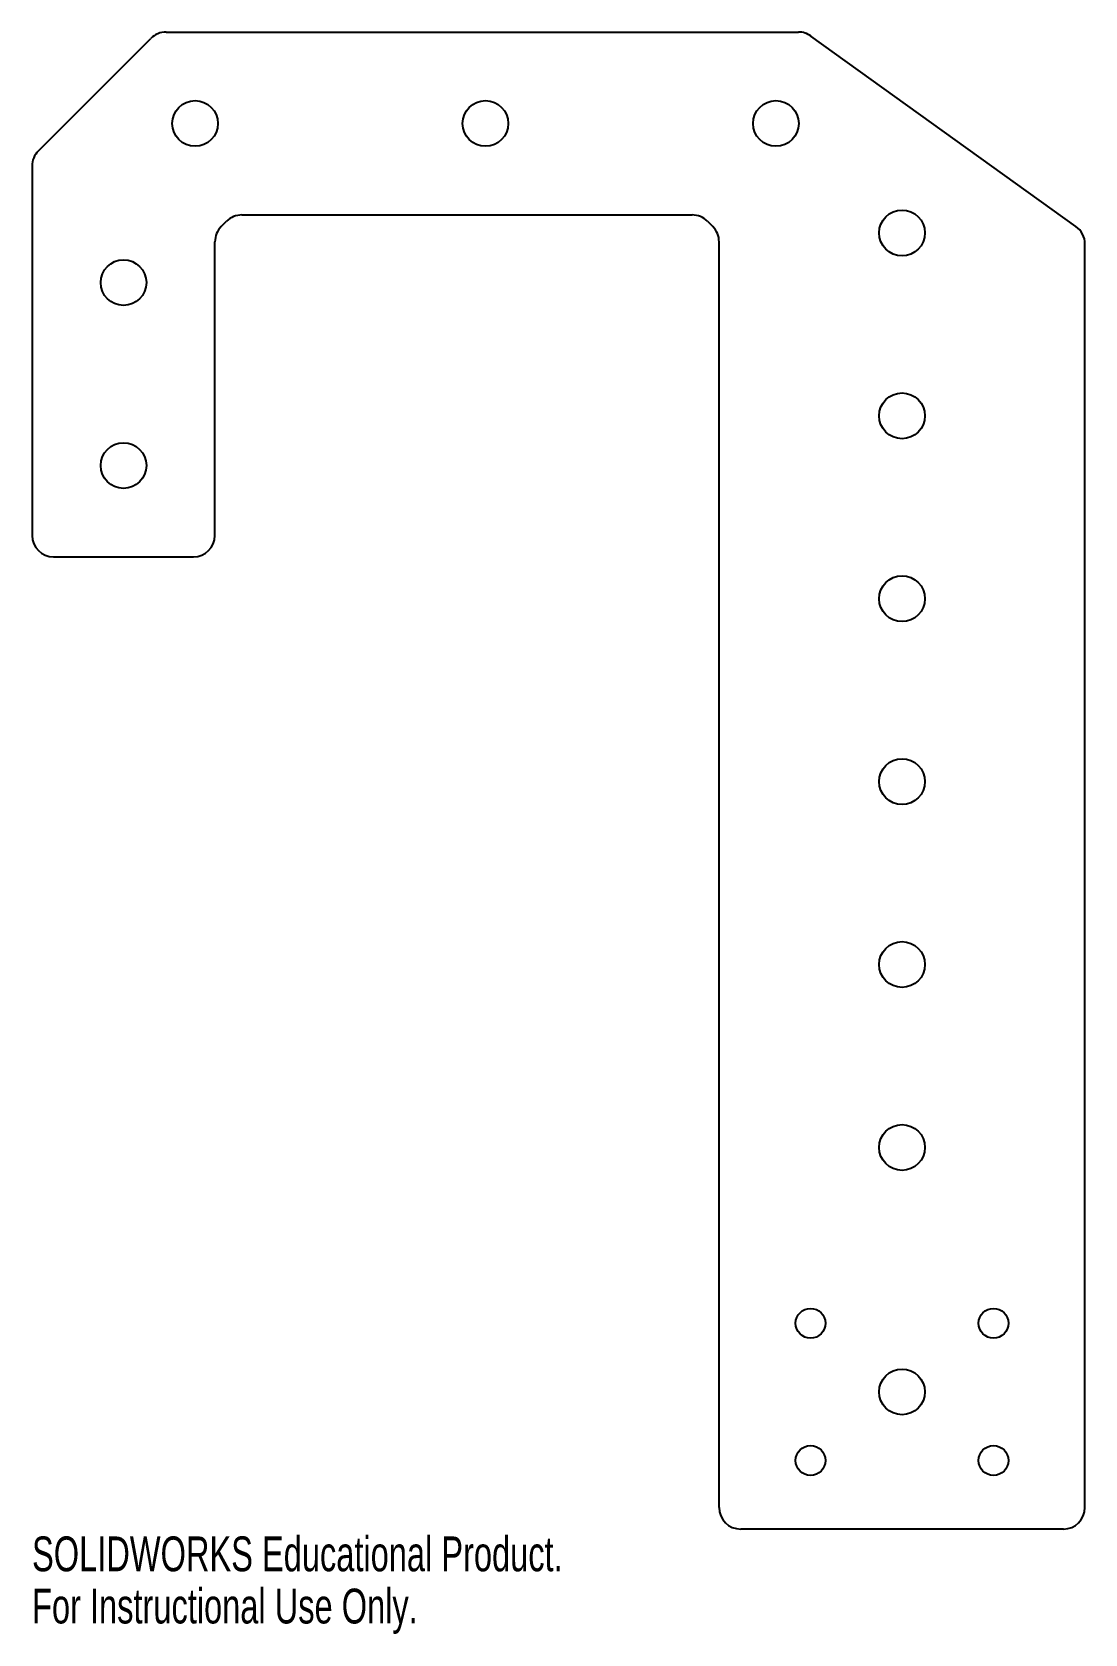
# Model space of a CAD drawing. Header units: millimetres. Extents: x -121 to 25, y -105 to 118.
import ezdxf

# ---------------------------------------------------------------- set-up
doc = ezdxf.new("R2010")
doc.units = ezdxf.units.MM
doc.styles.add('SLDTEXTSTYLE0', font='TXT', dxfattribs={"width": 0.7})

msp = doc.modelspace()

# ---------------------------------------------------------------- linework, layer by layer
at = {"color": 7, "linetype": 'Continuous', "lineweight": 25}
for p, q in [((-119.92, 101.4), (-104.3, 117.02)), ((-102.18, 117.9), (-14.39, 117.9)), ((24.15, 90.9), (-12.64, 117.34)), ((-120.8, 99.28), (-120.8, 48)), ((-94.52, 90.88), (-93.78, 91.62)), ((-91.66, 92.5), (-29.14, 92.5)), ((-27.02, 91.62), (-26.28, 90.88)), ((-95.4, 48), (-95.4, 88.76)), ((-25.4, -87), (-25.4, 88.76)), ((25.4, -87), (25.4, 88.46)), ((-117.8, 45), (-98.4, 45)), ((22.4, -90), (-22.4, -90))]:
    msp.add_line(p, q, dxfattribs=at)
for centre, radius in [((-98.16, 105.2), 3.17), ((-57.84, 105.2), 3.17), ((-17.51, 105.2), 3.17), ((0, 90), 3.18), ((-108.1, 83.1), 3.17), ((0, 64.6), 3.18), ((-108.1, 57.7), 3.17), ((0, 39.2), 3.18), ((0, 13.8), 3.18), ((0, -11.6), 3.18), ((0, -37), 3.18), ((-12.7, -61.42), 2.07), ((12.7, -61.42), 2.07), ((0, -70.95), 3.17), ((-12.7, -80.47), 2.07), ((12.7, -80.47), 2.07)]:
    msp.add_circle(centre, radius, dxfattribs=at)
for centre, start, end in [((-102.18, 114.9), 90, 135), ((-14.39, 114.9), 54.2958, 90), ((-117.8, 99.28), 135, 180), ((-91.66, 89.5), 90, 135), ((-29.14, 89.5), 45, 90), ((-92.4, 88.76), 135, 180), ((-28.4, 88.76), 0, 45), ((22.4, 88.46), 0, 54.2958), ((-117.8, 48), 180, 270), ((-98.4, 48), 270, 0), ((-22.4, -87), 180, 270), ((22.4, -87), 270, 0)]:
    msp.add_arc(centre, 3, start, end, dxfattribs=at)

# ---------------------------------------------------------------- texts
at = {"color": 7, "linetype": 'Continuous', "char_height": 4.8336, "attachment_point": 1, "style": 'SLDTEXTSTYLE0'}
for s, insert in [('SOLIDWORKS Educational Product.', (-120.8, -91.02)), ('For Instructional Use Only.', (-120.8, -98.27))]:
    msp.add_mtext(s, dxfattribs=dict(at, insert=insert))

doc.saveas('drawing.dxf')
